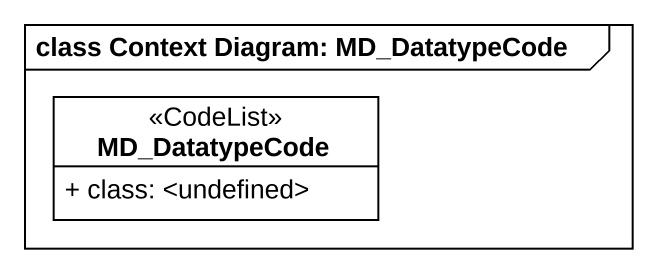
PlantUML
@startuml
mainframe class Context Diagram: MD_DatatypeCode
hide circle
hide empty members
skinparam classAttributeIconSize 0
class MD_DatatypeCode <<CodeList>> #FFFFFF {
  + class: <undefined>
}
@enduml
